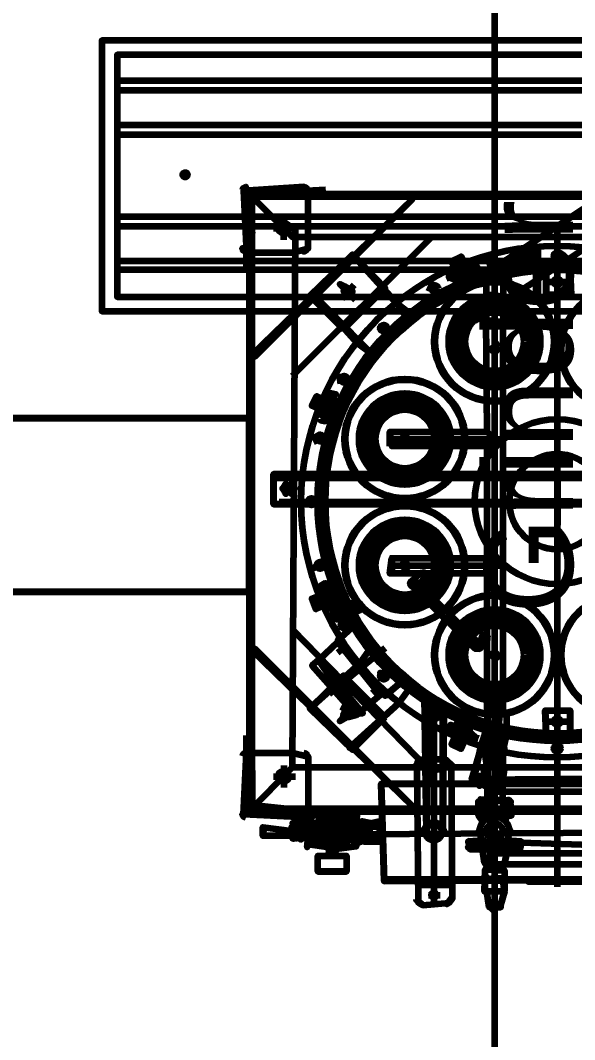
# Model space of a CAD drawing. Extents: x 0 to 1153, y 0 to 816.
# Drawn here: x 590.49 to 596.58, y 415.57 to 426.76 of the extents above; entities that cross this region are included whole.
import ezdxf

# ---------------------------------------------------------------- set-up
doc = ezdxf.new("R2010")
doc.units = 0
doc.header["$MEASUREMENT"] = 0
for name, color, linetype in [('EQUIPMENTS', 7, 'Continuous'), ('Hatch', 7, 'Continuous'), ('HVAC', 7, 'Continuous')]:
    doc.layers.add(name, color=color, linetype=linetype)
doc.styles.add('Arial', font='arial.ttf')

msp = doc.modelspace()

# ---------------------------------------------------------------- linework, layer by layer
at = {"layer": 'EQUIPMENTS', "color": 251, "linetype": 'Continuous', "lineweight": 211}
for p, q in [((597.694, 425.365), (595.281, 423.767)), ((598.339, 425.344), (595.482, 423.46)), ((594.773, 424.826), (594.794, 424.794)), ((593.386, 424.349), (593.386, 424.593)), ((596.392, 417.248), (596.392, 424.529)), ((593.482, 422.857), (595.006, 424.381)), ((594.159, 423.852), (594.021, 423.704)), ((596.508, 423.884), (596.286, 423.884)), ((595.651, 423.598), (595.768, 423.609)), ((594.053, 422.508), (594.053, 422.497)), ((594.011, 422.391), (594, 422.391)), ((595.81, 422.159), (594.54, 422.159)), ((594.55, 422.084), (594.55, 422.243)), ((596.392, 421.714), (596.392, 421.217)), ((596.646, 421.471), (596.149, 421.471)), ((594.55, 420.857), (595.619, 420.857)), ((595.81, 420.772), (594.54, 420.772)), ((594.053, 420.434), (594.053, 420.423)), ((593.746, 420.296), (593.736, 420.296)), ((593.884, 419.365), (594.498, 419.873)), ((593.979, 419.82), (594.074, 419.894)), ((594.36, 419.375), (594.445, 419.449)), ((595.355, 419.121), (595.365, 419.132)), ((596.508, 419.058), (596.286, 419.058)), ((595.715, 418.92), (595.683, 418.793)), ((595.778, 418.899), (595.789, 418.899)), ((595.588, 418.751), (595.588, 418.74)), ((593.386, 418.581), (593.386, 418.338)), ((593.513, 418.454), (593.27, 418.454)), ((594.773, 418.105), (594.794, 418.137)), ((595.651, 417.618), (597.143, 417.618)), ((595.598, 417.512), (595.598, 417.512)), ((594.455, 417.333), (598.308, 417.333)), ((594.847, 417.269), (595.238, 417.269)), ((595.101, 417.153), (594.974, 417.153))]:
    msp.add_line(p, q, dxfattribs=at)
for points in [[(592.931, 424.894), (592.938, 424.916), (592.959, 424.93), (592.968, 424.931)], [(593.651, 424.381), (593.651, 424.857), (593.609, 424.931), (592.942, 424.889), (592.974, 424.212), (593.482, 424.212), (593.651, 424.254)], [(593.482, 424.863), (593.474, 424.841), (593.456, 424.827), (593.445, 424.826)], [(593.603, 424.931), (593.625, 424.924), (593.638, 424.906), (593.64, 424.894)], [(599.747, 418.153), (599.719, 418.117), (599.713, 418.116), (599.757, 418.105), (593.037, 418.105), (593.037, 424.826), (599.757, 424.826)], [(593.037, 424.789), (593.044, 424.81), (593.065, 424.824), (593.074, 424.826)], [(593.037, 423.09), (594.794, 424.794), (593.069, 423.069), (594.794, 424.794)], [(592.968, 424.222), (592.946, 424.229), (592.933, 424.248), (592.931, 424.259)], [(593.64, 424.259), (593.633, 424.238), (593.612, 424.223), (593.603, 424.222)], [(594.042, 423.365), (594.498, 423.82), (594.138, 424.191), (593.672, 423.736)], [(595.482, 424.085), (595.514, 424.032), (595.503, 424.021), (595.404, 423.992), (595.406, 423.962), (595.391, 423.938), (595.364, 423.926), (595.342, 423.93), (595.356, 423.926), (595.408, 423.97), (595.387, 424.022), (595.477, 424.056)], [(595.762, 423.757), (595.784, 423.749), (595.797, 423.731), (595.799, 423.723)], [(580.57, 422.391), (580.57, 420.486), (593.005, 420.486), (580.57, 420.486), (593.005, 420.486), (593.005, 422.391), (580.57, 422.391), (593.005, 422.391)], [(593.788, 422.381), (593.788, 422.37), (593.841, 422.36)], [(594.836, 420.603), (594.843, 420.56), (594.826, 420.543), (594.801, 420.54), (594.782, 420.552), (594.773, 420.574), (594.778, 420.596), (594.796, 420.611), (594.821, 420.612), (594.879, 420.571), (594.933, 420.648), (594.929, 420.7), (594.879, 420.687), (594.782, 420.6), (594.794, 420.55), (595.484, 419.865), (595.535, 419.862), (595.621, 419.96), (595.617, 420.012), (595.566, 420.01), (595.535, 419.915)], [(594.011, 420.539), (594.053, 420.423), (593.736, 420.296), (593.693, 420.412)], [(593.915, 420.264), (593.947, 420.275), (593.99, 420.179), (593.99, 420.201), (593.958, 420.275)], [(595.471, 419.873), (595.466, 419.918), (595.484, 419.933), (595.509, 419.934), (595.528, 419.921), (595.535, 419.899), (595.528, 419.877), (595.509, 419.864), (595.471, 419.873)], [(593.037, 419.841), (594.794, 418.137), (593.069, 419.862), (594.794, 418.137)], [(594.212, 419.693), (594.349, 419.883), (594.212, 419.693), (593.672, 419.206)], [(594.498, 419.111), (594.042, 419.566), (593.672, 419.206), (594.138, 418.751)], [(594.646, 419.259), (594.783, 419.449), (594.646, 419.259), (594.106, 418.772)], [(592.931, 418.682), (592.938, 418.704), (592.957, 418.717), (592.968, 418.719)], [(593.603, 418.719), (593.625, 418.712), (593.638, 418.694), (593.64, 418.682)], [(593.074, 418.116), (593.052, 418.123), (593.038, 418.144), (593.037, 418.153)], [(592.968, 418.01), (592.946, 418.017), (592.932, 418.038), (592.931, 418.047)], [(593.64, 418.047), (593.633, 418.025), (593.612, 418.011), (593.603, 418.01)], [(595.683, 418.025), (595.694, 418.041), (595.705, 418.041), (595.715, 418.025)], [(593.153, 417.904), (593.153, 417.862), (593.164, 417.862), (593.153, 417.904)], [(593.831, 417.851), (593.873, 417.936), (593.958, 417.936), (594, 417.851), (593.958, 417.777), (593.873, 417.777)], [(594.318, 417.788), (594.318, 417.925), (594.328, 417.915), (594.318, 417.788)], [(594.198, 417.753), (594.197, 417.809), (594.236, 417.811), (594.242, 417.767)], [(595.541, 417.841), (595.525, 417.851), (595.525, 417.862), (595.541, 417.872)], [(595.857, 417.872), (595.873, 417.861), (595.872, 417.851), (595.857, 417.841)], [(595.424, 417.671), (595.414, 417.674), (595.408, 417.683), (595.408, 417.687)], [(595.594, 417.74), (595.575, 417.736), (595.568, 417.744), (595.572, 417.762)], [(595.826, 417.762), (595.829, 417.744), (595.822, 417.736), (595.803, 417.74)], [(595.598, 417.338), (595.601, 417.347), (595.609, 417.353), (595.614, 417.354)], [(595.783, 417.354), (595.793, 417.351), (595.799, 417.342), (595.799, 417.338)], [(596.699, 417.301), (596.074, 417.301), (596.074, 417.311), (596.699, 417.301)]]:
    msp.add_lwpolyline(points, close=True, dxfattribs=at)
for points in [[(593.841, 424.9), (593.005, 424.857), (599.789, 424.857), (599.784, 424.381), (599.747, 424.415), (599.757, 424.783), (599.345, 424.826), (599.789, 424.857), (598.953, 424.9)], [(599.302, 424.381), (593.482, 424.381), (593.005, 424.857), (593.005, 418.073), (593.482, 418.56), (599.302, 418.56)], [(592.974, 424.021), (592.974, 424.826), (593.45, 424.826), (592.974, 424.826), (593.037, 424.418), (593.003, 424.381), (593.037, 424.783), (592.974, 424.826)], [(593.482, 418.56), (593.513, 424.476), (593.27, 424.476)], [(594.31, 423.019), (594.361, 423.086), (594.415, 423.151), (594.47, 423.215), (594.528, 423.276), (594.47, 423.215), (594.415, 423.151), (594.361, 423.086), (594.31, 423.019), (594.361, 423.086), (594.191, 423.217), (593.704, 423.757), (594.212, 423.238), (594.361, 423.086), (594.467, 423.163), (594.522, 423.224), (594.58, 423.284), (594.64, 423.342), (594.702, 423.398), (594.765, 423.451), (594.863, 423.528), (594.804, 423.513), (594.625, 423.651), (594.138, 424.191), (594.625, 423.651), (594.765, 423.451), (594.702, 423.398), (594.64, 423.342), (594.588, 423.336), (594.529, 423.333), (594.479, 423.393), (594.429, 423.341)], [(595.281, 424.042), (595.281, 423.905), (595.281, 424.042), (595.293, 423.984), (595.244, 423.962), (595.196, 423.939), (595.281, 423.905), (595.344, 423.971), (595.397, 423.992), (595.365, 424.085), (595.482, 424.085), (595.471, 423.979), (595.42, 424.001), (595.367, 423.98), (595.315, 423.958), (595.291, 424.127), (595.334, 424.169), (595.471, 423.862), (595.365, 423.81), (595.228, 424.116), (595.334, 424.169)], [(596.322, 424.179), (596.374, 424.18), (596.426, 424.18), (596.445, 424.179)], [(595.624, 424.07), (595.683, 424.138), (595.683, 424.138), (595.683, 424.138), (595.715, 424.011)], [(595.27, 423.989), (595.196, 423.958), (595.217, 423.905)], [(595.81, 417.2), (595.588, 417.195), (595.598, 417.438), (595.81, 417.428), (595.81, 417.2), (595.789, 417.343), (595.598, 417.333), (595.588, 417.195), (595.81, 417.2), (595.757, 417.026), (595.651, 417.026), (595.704, 416.973), (595.704, 423.947)], [(596.54, 423.746), (596.53, 424), (596.54, 423.746), (596.265, 423.746), (596.265, 424), (596.265, 423.746)], [(594.043, 423.778), (594.052, 423.837), (594.127, 423.788), (594.115, 423.728), (594.043, 423.778), (594.043, 423.778), (594.129, 423.738), (594.138, 423.788), (594.052, 423.837), (594, 423.862), (594.169, 423.693)], [(594.979, 423.784), (595.016, 423.862), (595.016, 423.862), (595.016, 423.862), (595.08, 423.757)], [(595.609, 423.884), (595.609, 423.45), (595.799, 423.45), (595.799, 423.937)], [(595.736, 423.661), (595.704, 423.714), (595.736, 423.661), (595.635, 423.619), (595.799, 423.656), (595.765, 423.619), (595.598, 423.653), (595.736, 423.661), (595.799, 423.723), (595.641, 423.746), (595.598, 423.72)], [(594.588, 423.336), (594.649, 423.394), (594.713, 423.449), (594.778, 423.503), (594.845, 423.554)], [(595.63, 419.28), (595.619, 419.195), (595.619, 420.687), (595.704, 420.772), (595.619, 420.857), (595.619, 422.084), (594.572, 422.084), (594.55, 422.243), (595.619, 422.243), (595.609, 423.471), (595.789, 423.45), (595.789, 419.195), (595.619, 419.195), (595.619, 418.899), (595.63, 419.036), (595.545, 418.782), (595.461, 418.391), (597.354, 418.436), (595.45, 418.423), (595.556, 418.782), (595.619, 419.005), (595.619, 418.761), (595.619, 418.211), (595.577, 417.989), (595.545, 418.031), (595.545, 418.211), (595.863, 418.2), (595.82, 417.989), (595.789, 418.211), (595.789, 418.74), (595.789, 418.592), (595.768, 418.433), (595.778, 418.899), (595.746, 419.005), (595.768, 419.291), (595.63, 419.28), (595.619, 419.005), (595.641, 418.92), (595.619, 418.402), (595.619, 418.56), (595.588, 418.751), (595.81, 418.74), (595.588, 418.74), (595.619, 418.899), (595.681, 418.866), (595.75, 418.848)], [(595.746, 423.227), (595.704, 423.185), (595.704, 423.259)], [(594.013, 422.771), (594, 422.846), (594, 422.846), (594, 422.846), (594.117, 422.783)], [(593.693, 422.529), (593.746, 422.635), (594.053, 422.497), (594, 422.391), (593.693, 422.529), (593.736, 422.571), (594, 422.455)], [(593.873, 422.593), (593.905, 422.667), (593.958, 422.656), (593.873, 422.593), (593.93, 422.527), (593.873, 422.593), (593.905, 422.667), (593.873, 422.593), (593.93, 422.527), (593.922, 422.469), (593.884, 422.391), (593.788, 422.434), (593.884, 422.391), (593.882, 422.496), (593.873, 422.593), (593.968, 422.582), (593.873, 422.593), (593.895, 422.526), (593.873, 422.473), (593.788, 422.434), (593.788, 422.434), (593.778, 422.497), (593.884, 422.391), (593.884, 422.391), (593.788, 422.434)], [(593.759, 422.113), (593.725, 422.18), (593.785, 422.213), (593.725, 422.18), (593.852, 422.148)], [(594.762, 422.159), (594.72, 422.116), (594.72, 422.201)], [(595.619, 422.243), (595.704, 422.159), (595.619, 422.084)], [(601.25, 421.524), (601.26, 421.471), (600.117, 421.471), (593.333, 421.471)], [(593.683, 421.411), (593.683, 421.463), (593.683, 421.515), (593.683, 421.535)], [(593.885, 420.87), (593.87, 420.931), (593.857, 420.993), (593.846, 421.055), (593.857, 420.993), (593.87, 420.931), (593.885, 420.87), (593.9, 420.808), (593.924, 420.727), (593.963, 420.674), (593.944, 420.734), (593.926, 420.794), (593.885, 420.87), (593.87, 420.931), (593.87, 421.038), (593.87, 420.931), (593.885, 420.87), (593.852, 420.783), (593.725, 420.751), (593.768, 420.801), (593.792, 420.713)], [(595.619, 420.687), (594.55, 420.687), (594.572, 420.857), (594.572, 420.687)], [(594.762, 420.772), (594.72, 420.73), (594.72, 420.814)], [(593.943, 420.667), (593.924, 420.727), (593.9, 420.808), (593.906, 420.788)], [(594.879, 420.698), (594.939, 420.686), (594.939, 420.686)], [(594.117, 420.148), (594.042, 420.13), (593.99, 420.201), (593.937, 420.243), (593.917, 420.299), (593.894, 420.348), (593.898, 420.419), (593.876, 420.471), (593.841, 420.582), (593.778, 420.434), (593.862, 420.509), (593.788, 420.55), (593.841, 420.582), (593.831, 420.501), (593.893, 420.486), (593.936, 420.435), (593.893, 420.486), (593.841, 420.582), (593.788, 420.55)], [(594.095, 420.359), (594.032, 420.307), (594.095, 420.359), (594.064, 420.232), (594.106, 420.264), (594.095, 420.359), (594.18, 420.37), (594.032, 420.307), (594.222, 420.359), (593.926, 420.254), (594, 420.19), (594.053, 420.179), (593.968, 420.349), (593.82, 420.349), (593.93, 420.414), (593.968, 420.465), (593.736, 420.359)], [(593.937, 420.37), (593.924, 420.285), (593.873, 420.338)], [(594.159, 420.402), (594.222, 420.285), (594.148, 420.254), (594.064, 420.222), (594.021, 420.317), (594.064, 420.222), (594.222, 420.285), (594.106, 420.275), (594.064, 420.222), (593.99, 420.201), (593.927, 420.246), (593.967, 420.181), (593.958, 420.285), (594.021, 420.317), (594.064, 420.222)], [(593.979, 419.957), (594.201, 420.158), (593.979, 419.957), (594.498, 419.343), (594.72, 419.534), (594.638, 419.612), (594.579, 419.669), (594.521, 419.729), (594.465, 419.791), (594.411, 419.854), (594.359, 419.919), (594.296, 419.957), (594.36, 419.867), (594.414, 419.802), (594.469, 419.739), (594.527, 419.677), (594.586, 419.617), (594.648, 419.56), (594.72, 419.534), (594.498, 419.343)], [(593.482, 420.074), (594.974, 418.539), (595.101, 418.539)], [(594.078, 420.068), (594.052, 420.113), (594.052, 420.113)], [(594.011, 419.227), (594.18, 419.132), (593.767, 419.735), (593.697, 419.677), (594.18, 419.132), (594.095, 419.111), (594.129, 419.155), (594.254, 419.153), (593.767, 419.735), (594.18, 419.132), (594.445, 419.354), (593.979, 419.936), (594.445, 419.354), (593.979, 419.936), (593.767, 419.735)], [(595.567, 420.01), (595.627, 419.998), (595.627, 419.998)], [(595.746, 419.788), (595.704, 419.746), (595.704, 419.83)], [(594.521, 419.518), (594.479, 419.559), (594.443, 419.596), (594.479, 419.559), (594.529, 419.597), (594.445, 419.513)], [(595.228, 419.169), (595.172, 419.198), (595.116, 419.228), (595.061, 419.26), (595.007, 419.293), (594.954, 419.327), (594.878, 419.374), (594.81, 419.424), (594.731, 419.529), (594.81, 419.424), (594.81, 419.424), (594.81, 419.424), (594.744, 419.477), (594.679, 419.532), (594.744, 419.477), (594.81, 419.424), (594.878, 419.374)], [(595.037, 417.047), (595.036, 419.299), (595.09, 419.267), (595.143, 419.216), (595.133, 417.841), (595.133, 419.227), (595.036, 419.299), (594.966, 419.344), (594.953, 417.841), (594.931, 419.343), (594.91, 419.396), (595.036, 419.299), (595.126, 419.246), (595.181, 419.216), (595.238, 419.185), (595.181, 419.216), (595.237, 419.188), (595.172, 419.198), (595.116, 419.228), (595.016, 419.068), (595.029, 419.137), (595.091, 419.102)], [(594.095, 419.121), (594.036, 419.131), (594.075, 419.206), (594.134, 419.196), (594.074, 419.206), (594.095, 419.121), (594, 419.068), (594.169, 419.248)], [(595.768, 419.291), (595.768, 419.163), (595.831, 419.153), (595.831, 418.92), (595.789, 418.751), (595.588, 418.74), (595.81, 418.751), (595.789, 418.994), (595.619, 419.005), (595.588, 418.899), (595.778, 418.92), (595.831, 418.92), (595.588, 418.899), (595.577, 418.92)], [(595.577, 419.153), (595.63, 419.163), (595.588, 419.163)], [(596.254, 419.185), (596.265, 418.931), (596.254, 419.185), (596.53, 419.185), (596.53, 418.931), (596.53, 419.185)], [(595.27, 418.941), (595.196, 418.973), (595.217, 419.026), (595.316, 418.997), (595.27, 418.941), (595.196, 418.973), (595.27, 418.941), (595.335, 419.019), (595.391, 419.014), (595.405, 418.964), (595.487, 418.892), (595.437, 418.91), (595.374, 418.969), (595.322, 418.99), (595.281, 419.036), (595.27, 418.941), (595.359, 418.975), (595.412, 418.954), (595.457, 418.903), (595.429, 418.857), (595.447, 418.907), (595.482, 418.857), (595.365, 418.846), (595.407, 418.986), (595.387, 419.036), (595.291, 418.804), (595.334, 418.761), (595.471, 419.079), (595.365, 419.132), (595.228, 418.814), (595.334, 418.761)], [(593, 418.56), (593.037, 418.526), (593.037, 418.042), (592.974, 418.105), (592.974, 418.909)], [(595.482, 418.857), (595.503, 418.909), (595.503, 418.909)], [(595.619, 419.005), (595.778, 419.005), (595.789, 418.899), (595.778, 419.005), (595.778, 419.005)], [(598.699, 417.851), (593.64, 417.819), (593.482, 417.809), (593.153, 417.809), (593.153, 417.904), (593.471, 417.862), (593.746, 417.846), (593.793, 417.796), (593.841, 417.744), (593.841, 417.692), (593.788, 417.735), (593.746, 417.798), (593.746, 417.872), (593.767, 417.946), (593.81, 417.999), (593.884, 418.031), (593.947, 418.031), (594.021, 417.999), (594.064, 417.946), (594.085, 417.872), (594.085, 417.798), (594.042, 417.735), (593.947, 417.65), (593.852, 417.682), (593.651, 417.714), (593.609, 418.01), (592.942, 418.042), (592.974, 418.719), (593.482, 418.719), (593.651, 418.677), (593.651, 418.56), (593.651, 418.073), (593.651, 417.999), (593.64, 417.682), (593.651, 417.745), (593.64, 417.819), (593.714, 417.809), (593.704, 417.925), (593.64, 417.904), (593.471, 417.893), (593.524, 417.904), (593.566, 417.798), (593.482, 417.809), (593.566, 417.809), (593.64, 417.819), (593.714, 417.798), (593.746, 417.85), (593.752, 417.901), (593.64, 417.915), (593.577, 417.904), (593.524, 417.904), (593.479, 417.948), (593.569, 417.951), (593.568, 417.898), (593.517, 417.837), (593.493, 417.773), (593.568, 417.831), (593.567, 417.885), (593.568, 417.831), (593.567, 417.781), (593.524, 417.809), (593.481, 417.779), (593.479, 417.835), (593.524, 417.809), (593.524, 417.936), (593.489, 417.897), (593.567, 417.894), (593.569, 417.814), (593.64, 417.819), (593.651, 417.915), (593.672, 417.968), (593.755, 417.936), (593.749, 417.886), (593.793, 417.796), (593.824, 417.756), (593.868, 417.731), (593.921, 417.725), (593.947, 417.65), (593.978, 417.707), (593.932, 417.726), (593.98, 417.744), (594.017, 417.778), (594.042, 417.867), (594.028, 417.917), (594.005, 417.99), (593.91, 417.989), (593.993, 418.01), (594.038, 417.96), (594.077, 417.909), (594.039, 417.825), (594.073, 417.877), (594.18, 417.798), (594.191, 417.936), (594.244, 417.968), (594.455, 417.925), (594.423, 417.788), (594.265, 417.809), (594.455, 417.798), (594.265, 417.788), (594.254, 417.936), (594.423, 417.904), (594.265, 417.915), (594.201, 417.904), (594.117, 417.915), (594.074, 417.863), (594.051, 417.772), (594.073, 417.839), (594.059, 417.788), (594.024, 417.738), (594.066, 417.806), (594.053, 417.755), (594.011, 417.727), (593.947, 417.65), (593.86, 417.7), (593.809, 417.728), (593.766, 417.779), (593.845, 417.706), (593.947, 417.65), (593.842, 417.707), (593.769, 417.773), (593.749, 417.824), (593.769, 417.773), (593.817, 417.722), (593.878, 417.696), (593.947, 417.65), (593.896, 417.693), (593.841, 417.696), (593.793, 417.727), (593.769, 417.773), (593.75, 417.821), (593.714, 417.915), (593.758, 417.942), (593.837, 418.003), (593.926, 418.02), (593.991, 418.011), (594.037, 417.961), (594.063, 417.915), (594.031, 417.967), (593.981, 418.016), (594.032, 417.966), (594.06, 417.923), (594.095, 417.756), (594.011, 417.682), (593.947, 417.65), (593.947, 417.65), (593.958, 417.587)], [(596.452, 418.773), (596.4, 418.772), (596.348, 418.772), (596.328, 418.773)], [(594.836, 418.576), (594.883, 418.641), (594.883, 418.641)], [(595.159, 418.645), (595.238, 418.571), (595.159, 418.645), (594.905, 418.645), (594.853, 418.621), (594.847, 418.571), (594.86, 417.074), (594.91, 417.047), (595.2, 417.071), (595.238, 417.121), (595.226, 418.593)], [(593.944, 418.017), (593.876, 418.017), (593.814, 417.989), (593.768, 417.938), (593.814, 417.989), (593.876, 418.017), (593.944, 418.017), (594.011, 418.031), (594.117, 417.915), (594.117, 417.798), (594.18, 417.798), (594.265, 417.798), (594.318, 417.788), (594.244, 417.745), (594.159, 417.714), (594.191, 418.031), (594.127, 417.968), (594.127, 418.031), (594.159, 417.968), (594.18, 417.915), (594.18, 417.798), (594.191, 417.852), (594.199, 417.903), (594.191, 417.852), (594.127, 417.788), (594.117, 417.915), (594.159, 417.968), (594.18, 418.02), (593.64, 418.031), (593.672, 417.968), (593.704, 418.031), (593.651, 418.01), (593.577, 417.946), (593.492, 417.946), (593.482, 417.777), (593.471, 417.904), (593.524, 417.893), (593.524, 417.83), (593.471, 417.819), (593.524, 417.777), (593.482, 417.809), (593.482, 417.893), (593.566, 417.925), (593.64, 417.925), (593.714, 417.915), (593.82, 418.031), (593.037, 418.042), (593.005, 418.56), (593.037, 418.148), (593.45, 418.105), (593.005, 418.073), (599.789, 418.073)], [(595.588, 418.56), (595.81, 418.56), (595.789, 418.433), (595.545, 418.37), (595.535, 418.465), (595.535, 418.412), (595.588, 418.433), (595.577, 418.37), (595.588, 418.444), (595.524, 418.412), (595.577, 418.412), (595.588, 418.56), (595.619, 418.433), (595.789, 418.433), (595.81, 418.56)], [(595.577, 418.37), (595.532, 418.439), (595.577, 418.37), (595.532, 418.439), (595.577, 418.37), (595.577, 418.465), (595.577, 418.37), (595.577, 418.37)], [(594.455, 418.38), (594.487, 417.311), (598.339, 417.333), (598.339, 418.38), (594.455, 418.38), (594.487, 417.311), (594.455, 418.38), (598.286, 418.38), (598.286, 417.333), (598.339, 417.333), (598.339, 418.38)], [(595.651, 418.38), (595.455, 418.412), (595.455, 418.412)], [(597.143, 417.491), (595.651, 417.491), (595.651, 417.618), (595.662, 418.391), (595.651, 418.296), (597.143, 418.296), (597.133, 418.391)], [(595.746, 418.296), (595.746, 418.306), (595.662, 418.306)], [(595.524, 418.031), (595.524, 418.179), (595.842, 418.19)], [(595.572, 417.961), (595.524, 418.031), (595.884, 418.031), (595.873, 418.179), (595.821, 417.988), (595.803, 417.983)], [(593.482, 418.073), (593.482, 418.073), (593.005, 418.073)], [(594.127, 418.031), (594.127, 418.031), (594.127, 418.031)], [(593.524, 417.798), (593.577, 417.766), (593.619, 417.946)], [(593.82, 417.682), (593.714, 417.798), (593.704, 417.925), (593.714, 417.798), (593.714, 417.798), (593.64, 417.925), (593.704, 417.925)], [(594.198, 417.912), (594.197, 417.967), (594.198, 417.912), (594.243, 417.852), (594.242, 417.767), (594.18, 417.745), (594.18, 417.692), (593.884, 417.65), (593.958, 417.639), (593.884, 417.65), (593.873, 417.587)], [(594.117, 417.915), (594.117, 417.798), (594.117, 417.798)], [(594.455, 417.968), (594.254, 417.925), (594.328, 417.915), (594.254, 417.925), (594.265, 417.798), (594.18, 417.798), (594.18, 417.915), (594.127, 417.925), (594.18, 417.915), (594.197, 417.967), (594.254, 417.925), (594.265, 417.745), (594.455, 417.745)], [(594.921, 417.846), (594.933, 417.897), (594.933, 417.897), (595.014, 417.956), (595.067, 417.951), (595.137, 417.881), (595.137, 417.881), (595.143, 417.855)], [(593.651, 417.703), (593.714, 417.798)], [(595.577, 417.433), (595.641, 417.438), (595.598, 417.512), (595.794, 417.449), (595.588, 417.512), (595.566, 417.661), (595.577, 417.756), (595.408, 417.745), (595.429, 417.661), (595.979, 417.661), (595.99, 417.745), (595.831, 417.756), (595.842, 417.661), (595.81, 417.512), (595.768, 417.438), (595.794, 417.449)], [(595.408, 417.751), (595.63, 417.714), (595.41, 417.679), (595.461, 417.661), (595.461, 417.756)], [(595.715, 417.699), (595.651, 417.745), (597.101, 417.699), (597.101, 417.695), (597.101, 417.699)], [(595.974, 417.766), (595.984, 417.675), (595.778, 417.714), (595.984, 417.675), (595.984, 417.675)], [(593.757, 417.417), (593.757, 417.587), (594.074, 417.587), (594.074, 417.417), (593.757, 417.417), (594.074, 417.417)], [(593.884, 417.65), (593.884, 417.65), (593.884, 417.65)], [(595.81, 417.512), (595.81, 417.512), (595.81, 417.512)], [(595.228, 417.126), (595.176, 417.059), (595.176, 417.059)], [(595.641, 417.026), (595.768, 417.026), (595.641, 417.026), (595.614, 417.195), (595.577, 417.199)], [(594.905, 417.057), (594.84, 417.104), (594.84, 417.104)]]:
    msp.add_lwpolyline(points, dxfattribs=at)
for centre, radius in [((593.381, 424.482), 0.0582), ((596.387, 421.476), 2.81), ((596.387, 424.175), 0.037), ((596.387, 421.476), 2.63), ((596.387, 421.476), 2.588), ((595.688, 424.079), 0.037), ((596.387, 421.476), 2.556), ((596.387, 421.476), 2.556), ((596.387, 421.476), 2.545), ((595.043, 423.815), 0.037), ((595.699, 423.233), 0.661), ((595.699, 423.233), 0.651), ((596.387, 423.889), 0.037), ((595.699, 423.233), 0.503), ((597.085, 423.148), 0.661), ((597.085, 423.148), 0.651), ((595.699, 423.233), 0.471), ((595.699, 423.233), 0.46), ((595.699, 423.233), 0.45), ((595.699, 423.233), 0.418), ((595.699, 423.233), 0.386), ((595.699, 423.688), 0.0264), ((595.699, 423.667), 0.0159), ((595.699, 423.233), 0.323), ((594.482, 423.381), 0.037), ((595.318, 423.444), 0.0159), ((596.08, 423.444), 0.0159), ((595.699, 423.148), 0.0264), ((595.318, 423.011), 0.0159), ((596.08, 423.011), 0.0159), ((594.048, 422.82), 0.0371), ((594.714, 422.164), 0.661), ((594.714, 422.164), 0.651), ((595.699, 422.788), 0.0159), ((594.714, 422.164), 0.503), ((594.714, 422.164), 0.471), ((594.714, 422.164), 0.46), ((594.714, 422.164), 0.45), ((594.714, 422.608), 0.0159), ((594.714, 422.164), 0.418), ((594.714, 422.164), 0.386), ((594.334, 422.386), 0.0159), ((594.714, 422.164), 0.323), ((595.096, 422.386), 0.0159), ((596.387, 421.476), 0.905), ((593.783, 422.174), 0.0371), ((594.714, 422.164), 0.0265), ((594.714, 422.164), 0.0265), ((594.334, 421.952), 0.0159), ((595.096, 421.952), 0.0159), ((596.387, 421.476), 0.524), ((594.714, 421.73), 0.0159), ((593.688, 421.476), 0.0371), ((596.387, 421.476), 0.0159), ((596.387, 421.476), 0.0159), ((596.387, 421.476), 0.0159), ((596.387, 421.476), 0.0159), ((594.714, 420.777), 0.661), ((594.714, 420.777), 0.651), ((594.714, 420.777), 0.503), ((594.714, 420.777), 0.471), ((594.714, 420.777), 0.46), ((594.714, 420.777), 0.45), ((594.714, 420.777), 0.418), ((594.714, 420.777), 0.386), ((594.714, 421.211), 0.0159), ((594.714, 420.777), 0.323), ((594.334, 421), 0.0159), ((595.096, 421), 0.0159), ((593.783, 420.777), 0.037), ((594.714, 420.777), 0.0265), ((594.714, 420.777), 0.0265), ((594.334, 420.555), 0.0159), ((595.096, 420.555), 0.0159), ((595.699, 419.793), 0.661), ((595.699, 419.793), 0.651), ((597.085, 419.793), 0.661), ((597.085, 419.793), 0.651), ((594.005, 420.259), 0.0476), ((594.714, 420.344), 0.0159), ((595.699, 419.793), 0.503), ((595.699, 419.793), 0.471), ((595.699, 419.793), 0.46), ((594.048, 420.121), 0.037), ((595.699, 419.793), 0.45), ((595.699, 419.793), 0.418), ((595.699, 419.793), 0.386), ((595.699, 420.227), 0.0159), ((595.318, 420.015), 0.0159), ((595.699, 419.793), 0.323), ((596.08, 420.015), 0.0159), ((595.699, 419.793), 0.0264), ((595.699, 419.793), 0.0264), ((594.482, 419.56), 0.0371), ((595.318, 419.571), 0.0159), ((596.08, 419.571), 0.0159), ((595.699, 419.359), 0.0159), ((595.043, 419.126), 0.037), ((596.387, 419.063), 0.037), ((595.688, 418.862), 0.037), ((596.387, 418.767), 0.037), ((593.381, 418.46), 0.0582), ((595.032, 418.544), 0.0264), ((593.91, 417.856), 0.185), ((593.91, 417.856), 0.175), ((593.91, 417.856), 0.175), ((595.699, 417.856), 0.164), ((593.91, 417.856), 0.132), ((595.032, 417.846), 0.09), ((595.699, 417.856), 0.09), ((593.91, 417.856), 0.0371), ((593.91, 417.856), 0.0159), ((593.91, 417.856), 0.0159), ((595.032, 417.158), 0.0264)]:
    msp.add_circle(centre, radius, dxfattribs=at)
for p in [(593.958, 420.275), (593.958, 420.264), (594.032, 420.307), (593.99, 420.201), (594.064, 420.232), (595.535, 418.433), (595.535, 418.423), (595.535, 418.359), (595.588, 418.433), (595.588, 418.423), (595.588, 418.359), (595.524, 418.179), (595.545, 418.2), (595.852, 418.2), (595.873, 418.179), (593.704, 418.031), (594.127, 418.031), (593.492, 417.946), (593.492, 417.904), (593.492, 417.904), (593.513, 417.904), (593.513, 417.904), (593.524, 417.946), (593.524, 417.904), (593.524, 417.904), (593.492, 417.809), (593.492, 417.809), (593.513, 417.809), (593.513, 417.809), (593.524, 417.809), (593.524, 417.809), (595.598, 417.512), (595.81, 417.512), (593.757, 417.428), (594.074, 417.428)]:
    msp.add_point(p, dxfattribs=at)
at = {"layer": 'Hatch', "color": 5, "linetype": 'Continuous', "lineweight": 211}
for p, q in [((599.122, 426.096), (591.555, 426.096)), ((599.122, 425.99), (591.555, 425.99)), ((599.122, 425.609), (591.555, 425.609)), ((599.122, 425.503), (591.555, 425.503)), ((599.122, 424.603), (591.555, 424.603)), ((599.122, 424.498), (591.555, 424.498)), ((599.122, 424.116), (591.555, 424.116)), ((599.122, 424.021), (591.555, 424.021))]:
    msp.add_line(p, q, dxfattribs=at)
at = {"layer": 'Hatch', "color": 251, "linetype": 'Continuous', "lineweight": 211}
for p, q in [((597.694, 425.365), (595.281, 423.767)), ((598.339, 425.344), (595.482, 423.46)), ((594.773, 424.826), (594.794, 424.794)), ((593.386, 424.349), (593.386, 424.593)), ((596.392, 417.248), (596.392, 424.529)), ((593.482, 422.857), (595.006, 424.381)), ((594.159, 423.852), (594.021, 423.704)), ((596.508, 423.884), (596.286, 423.884)), ((595.651, 423.598), (595.768, 423.609)), ((594.053, 422.508), (594.053, 422.497)), ((594.011, 422.391), (594, 422.391)), ((595.81, 422.159), (594.54, 422.159)), ((594.55, 422.084), (594.55, 422.243)), ((596.392, 421.714), (596.392, 421.217)), ((596.646, 421.471), (596.149, 421.471)), ((594.55, 420.857), (595.619, 420.857)), ((595.81, 420.772), (594.54, 420.772)), ((594.053, 420.434), (594.053, 420.423)), ((593.746, 420.296), (593.736, 420.296)), ((593.884, 419.365), (594.498, 419.873)), ((593.979, 419.82), (594.074, 419.894)), ((594.36, 419.375), (594.445, 419.449)), ((595.355, 419.121), (595.365, 419.132)), ((596.508, 419.058), (596.286, 419.058)), ((595.715, 418.92), (595.683, 418.793)), ((595.778, 418.899), (595.789, 418.899)), ((595.588, 418.751), (595.588, 418.74)), ((593.386, 418.581), (593.386, 418.338)), ((593.513, 418.454), (593.27, 418.454)), ((594.773, 418.105), (594.794, 418.137)), ((595.651, 417.618), (597.143, 417.618)), ((595.598, 417.512), (595.598, 417.512)), ((594.455, 417.333), (598.308, 417.333)), ((594.847, 417.269), (595.238, 417.269)), ((595.101, 417.153), (594.974, 417.153))]:
    msp.add_line(p, q, dxfattribs=at)
at = {"layer": 'Hatch', "color": 5, "linetype": 'Continuous', "lineweight": 211}
for points in [[(599.281, 426.54), (591.386, 426.54), (591.386, 423.566), (599.281, 423.566)], [(599.122, 423.725), (599.122, 426.381), (591.555, 426.381), (591.555, 423.725)], [(592.328, 425.064), (592.31, 425.039), (592.293, 425.039), (592.279, 425.05), (592.275, 425.066), (592.281, 425.081), (592.295, 425.089), (592.312, 425.088), (592.325, 425.076), (592.328, 425.059), (592.319, 425.044), (592.304, 425.037), (592.288, 425.041), (592.276, 425.055), (592.276, 425.072), (592.288, 425.086), (592.304, 425.09), (592.319, 425.084), (592.328, 425.064)]]:
    msp.add_lwpolyline(points, close=True, dxfattribs=at)
at = {"layer": 'Hatch', "color": 251, "linetype": 'Continuous', "lineweight": 211}
for points in [[(592.931, 424.894), (592.938, 424.916), (592.959, 424.93), (592.968, 424.931)], [(593.651, 424.381), (593.651, 424.857), (593.609, 424.931), (592.942, 424.889), (592.974, 424.212), (593.482, 424.212), (593.651, 424.254)], [(593.482, 424.863), (593.474, 424.841), (593.456, 424.827), (593.445, 424.826)], [(593.603, 424.931), (593.625, 424.924), (593.638, 424.906), (593.64, 424.894)], [(599.747, 418.153), (599.719, 418.117), (599.713, 418.116), (599.757, 418.105), (593.037, 418.105), (593.037, 424.826), (599.757, 424.826)], [(593.037, 424.789), (593.044, 424.81), (593.065, 424.824), (593.074, 424.826)], [(593.037, 423.09), (594.794, 424.794), (593.069, 423.069), (594.794, 424.794)], [(592.968, 424.222), (592.946, 424.229), (592.933, 424.248), (592.931, 424.259)], [(593.64, 424.259), (593.633, 424.238), (593.612, 424.223), (593.603, 424.222)], [(594.042, 423.365), (594.498, 423.82), (594.138, 424.191), (593.672, 423.736)], [(595.482, 424.085), (595.514, 424.032), (595.503, 424.021), (595.404, 423.992), (595.406, 423.962), (595.391, 423.938), (595.364, 423.926), (595.342, 423.93), (595.356, 423.926), (595.408, 423.97), (595.387, 424.022), (595.477, 424.056)], [(595.762, 423.757), (595.784, 423.749), (595.797, 423.731), (595.799, 423.723)], [(580.57, 422.391), (580.57, 420.486), (593.005, 420.486), (580.57, 420.486), (593.005, 420.486), (593.005, 422.391), (580.57, 422.391), (593.005, 422.391)], [(593.788, 422.381), (593.788, 422.37), (593.841, 422.36)], [(594.836, 420.603), (594.843, 420.56), (594.826, 420.543), (594.801, 420.54), (594.782, 420.552), (594.773, 420.574), (594.778, 420.596), (594.796, 420.611), (594.821, 420.612), (594.879, 420.571), (594.933, 420.648), (594.929, 420.7), (594.879, 420.687), (594.782, 420.6), (594.794, 420.55), (595.484, 419.865), (595.535, 419.862), (595.621, 419.96), (595.617, 420.012), (595.566, 420.01), (595.535, 419.915)], [(594.011, 420.539), (594.053, 420.423), (593.736, 420.296), (593.693, 420.412)], [(593.915, 420.264), (593.947, 420.275), (593.99, 420.179), (593.99, 420.201), (593.958, 420.275)], [(595.471, 419.873), (595.466, 419.918), (595.484, 419.933), (595.509, 419.934), (595.528, 419.921), (595.535, 419.899), (595.528, 419.877), (595.509, 419.864), (595.471, 419.873)], [(593.037, 419.841), (594.794, 418.137), (593.069, 419.862), (594.794, 418.137)], [(594.212, 419.693), (594.349, 419.883), (594.212, 419.693), (593.672, 419.206)], [(594.498, 419.111), (594.042, 419.566), (593.672, 419.206), (594.138, 418.751)], [(594.646, 419.259), (594.783, 419.449), (594.646, 419.259), (594.106, 418.772)], [(592.931, 418.682), (592.938, 418.704), (592.957, 418.717), (592.968, 418.719)], [(593.603, 418.719), (593.625, 418.712), (593.638, 418.694), (593.64, 418.682)], [(593.074, 418.116), (593.052, 418.123), (593.038, 418.144), (593.037, 418.153)], [(592.968, 418.01), (592.946, 418.017), (592.932, 418.038), (592.931, 418.047)], [(593.64, 418.047), (593.633, 418.025), (593.612, 418.011), (593.603, 418.01)], [(595.683, 418.025), (595.694, 418.041), (595.705, 418.041), (595.715, 418.025)], [(593.153, 417.904), (593.153, 417.862), (593.164, 417.862), (593.153, 417.904)], [(593.831, 417.851), (593.873, 417.936), (593.958, 417.936), (594, 417.851), (593.958, 417.777), (593.873, 417.777)], [(594.318, 417.788), (594.318, 417.925), (594.328, 417.915), (594.318, 417.788)], [(594.198, 417.753), (594.197, 417.809), (594.236, 417.811), (594.242, 417.767)], [(595.541, 417.841), (595.525, 417.851), (595.525, 417.862), (595.541, 417.872)], [(595.857, 417.872), (595.873, 417.861), (595.872, 417.851), (595.857, 417.841)], [(595.424, 417.671), (595.414, 417.674), (595.408, 417.683), (595.408, 417.687)], [(595.594, 417.74), (595.575, 417.736), (595.568, 417.744), (595.572, 417.762)], [(595.826, 417.762), (595.829, 417.744), (595.822, 417.736), (595.803, 417.74)], [(595.598, 417.338), (595.601, 417.347), (595.609, 417.353), (595.614, 417.354)], [(595.783, 417.354), (595.793, 417.351), (595.799, 417.342), (595.799, 417.338)], [(596.699, 417.301), (596.074, 417.301), (596.074, 417.311), (596.699, 417.301)]]:
    msp.add_lwpolyline(points, close=True, dxfattribs=at)
for points in [[(593.841, 424.9), (593.005, 424.857), (599.789, 424.857), (599.784, 424.381), (599.747, 424.415), (599.757, 424.783), (599.345, 424.826), (599.789, 424.857), (598.953, 424.9)], [(599.302, 424.381), (593.482, 424.381), (593.005, 424.857), (593.005, 418.073), (593.482, 418.56), (599.302, 418.56)], [(592.974, 424.021), (592.974, 424.826), (593.45, 424.826), (592.974, 424.826), (593.037, 424.418), (593.003, 424.381), (593.037, 424.783), (592.974, 424.826)], [(593.482, 418.56), (593.513, 424.476), (593.27, 424.476)], [(594.31, 423.019), (594.361, 423.086), (594.415, 423.151), (594.47, 423.215), (594.528, 423.276), (594.47, 423.215), (594.415, 423.151), (594.361, 423.086), (594.31, 423.019), (594.361, 423.086), (594.191, 423.217), (593.704, 423.757), (594.212, 423.238), (594.361, 423.086), (594.467, 423.163), (594.522, 423.224), (594.58, 423.284), (594.64, 423.342), (594.702, 423.398), (594.765, 423.451), (594.863, 423.528), (594.804, 423.513), (594.625, 423.651), (594.138, 424.191), (594.625, 423.651), (594.765, 423.451), (594.702, 423.398), (594.64, 423.342), (594.588, 423.336), (594.529, 423.333), (594.479, 423.393), (594.429, 423.341)], [(595.281, 424.042), (595.281, 423.905), (595.281, 424.042), (595.293, 423.984), (595.244, 423.962), (595.196, 423.939), (595.281, 423.905), (595.344, 423.971), (595.397, 423.992), (595.365, 424.085), (595.482, 424.085), (595.471, 423.979), (595.42, 424.001), (595.367, 423.98), (595.315, 423.958), (595.291, 424.127), (595.334, 424.169), (595.471, 423.862), (595.365, 423.81), (595.228, 424.116), (595.334, 424.169)], [(596.322, 424.179), (596.374, 424.18), (596.426, 424.18), (596.445, 424.179)], [(595.624, 424.07), (595.683, 424.138), (595.683, 424.138), (595.683, 424.138), (595.715, 424.011)], [(595.27, 423.989), (595.196, 423.958), (595.217, 423.905)], [(595.81, 417.2), (595.588, 417.195), (595.598, 417.438), (595.81, 417.428), (595.81, 417.2), (595.789, 417.343), (595.598, 417.333), (595.588, 417.195), (595.81, 417.2), (595.757, 417.026), (595.651, 417.026), (595.704, 416.973), (595.704, 423.947)], [(596.54, 423.746), (596.53, 424), (596.54, 423.746), (596.265, 423.746), (596.265, 424), (596.265, 423.746)], [(594.043, 423.778), (594.052, 423.837), (594.127, 423.788), (594.115, 423.728), (594.043, 423.778), (594.043, 423.778), (594.129, 423.738), (594.138, 423.788), (594.052, 423.837), (594, 423.862), (594.169, 423.693)], [(594.979, 423.784), (595.016, 423.862), (595.016, 423.862), (595.016, 423.862), (595.08, 423.757)], [(595.609, 423.884), (595.609, 423.45), (595.799, 423.45), (595.799, 423.937)], [(595.736, 423.661), (595.704, 423.714), (595.736, 423.661), (595.635, 423.619), (595.799, 423.656), (595.765, 423.619), (595.598, 423.653), (595.736, 423.661), (595.799, 423.723), (595.641, 423.746), (595.598, 423.72)], [(594.588, 423.336), (594.649, 423.394), (594.713, 423.449), (594.778, 423.503), (594.845, 423.554)], [(595.63, 419.28), (595.619, 419.195), (595.619, 420.687), (595.704, 420.772), (595.619, 420.857), (595.619, 422.084), (594.572, 422.084), (594.55, 422.243), (595.619, 422.243), (595.609, 423.471), (595.789, 423.45), (595.789, 419.195), (595.619, 419.195), (595.619, 418.899), (595.63, 419.036), (595.545, 418.782), (595.461, 418.391), (597.354, 418.436), (595.45, 418.423), (595.556, 418.782), (595.619, 419.005), (595.619, 418.761), (595.619, 418.211), (595.577, 417.989), (595.545, 418.031), (595.545, 418.211), (595.863, 418.2), (595.82, 417.989), (595.789, 418.211), (595.789, 418.74), (595.789, 418.592), (595.768, 418.433), (595.778, 418.899), (595.746, 419.005), (595.768, 419.291), (595.63, 419.28), (595.619, 419.005), (595.641, 418.92), (595.619, 418.402), (595.619, 418.56), (595.588, 418.751), (595.81, 418.74), (595.588, 418.74), (595.619, 418.899), (595.681, 418.866), (595.75, 418.848)], [(595.746, 423.227), (595.704, 423.185), (595.704, 423.259)], [(594.013, 422.771), (594, 422.846), (594, 422.846), (594, 422.846), (594.117, 422.783)], [(593.693, 422.529), (593.746, 422.635), (594.053, 422.497), (594, 422.391), (593.693, 422.529), (593.736, 422.571), (594, 422.455)], [(593.873, 422.593), (593.905, 422.667), (593.958, 422.656), (593.873, 422.593), (593.93, 422.527), (593.873, 422.593), (593.905, 422.667), (593.873, 422.593), (593.93, 422.527), (593.922, 422.469), (593.884, 422.391), (593.788, 422.434), (593.884, 422.391), (593.882, 422.496), (593.873, 422.593), (593.968, 422.582), (593.873, 422.593), (593.895, 422.526), (593.873, 422.473), (593.788, 422.434), (593.788, 422.434), (593.778, 422.497), (593.884, 422.391), (593.884, 422.391), (593.788, 422.434)], [(593.759, 422.113), (593.725, 422.18), (593.785, 422.213), (593.725, 422.18), (593.852, 422.148)], [(594.762, 422.159), (594.72, 422.116), (594.72, 422.201)], [(595.619, 422.243), (595.704, 422.159), (595.619, 422.084)], [(601.25, 421.524), (601.26, 421.471), (600.117, 421.471), (593.333, 421.471)], [(593.683, 421.411), (593.683, 421.463), (593.683, 421.515), (593.683, 421.535)], [(593.885, 420.87), (593.87, 420.931), (593.857, 420.993), (593.846, 421.055), (593.857, 420.993), (593.87, 420.931), (593.885, 420.87), (593.9, 420.808), (593.924, 420.727), (593.963, 420.674), (593.944, 420.734), (593.926, 420.794), (593.885, 420.87), (593.87, 420.931), (593.87, 421.038), (593.87, 420.931), (593.885, 420.87), (593.852, 420.783), (593.725, 420.751), (593.768, 420.801), (593.792, 420.713)], [(595.619, 420.687), (594.55, 420.687), (594.572, 420.857), (594.572, 420.687)], [(594.762, 420.772), (594.72, 420.73), (594.72, 420.814)], [(593.943, 420.667), (593.924, 420.727), (593.9, 420.808), (593.906, 420.788)], [(594.879, 420.698), (594.939, 420.686), (594.939, 420.686)], [(594.117, 420.148), (594.042, 420.13), (593.99, 420.201), (593.937, 420.243), (593.917, 420.299), (593.894, 420.348), (593.898, 420.419), (593.876, 420.471), (593.841, 420.582), (593.778, 420.434), (593.862, 420.509), (593.788, 420.55), (593.841, 420.582), (593.831, 420.501), (593.893, 420.486), (593.936, 420.435), (593.893, 420.486), (593.841, 420.582), (593.788, 420.55)], [(594.095, 420.359), (594.032, 420.307), (594.095, 420.359), (594.064, 420.232), (594.106, 420.264), (594.095, 420.359), (594.18, 420.37), (594.032, 420.307), (594.222, 420.359), (593.926, 420.254), (594, 420.19), (594.053, 420.179), (593.968, 420.349), (593.82, 420.349), (593.93, 420.414), (593.968, 420.465), (593.736, 420.359)], [(593.937, 420.37), (593.924, 420.285), (593.873, 420.338)], [(594.159, 420.402), (594.222, 420.285), (594.148, 420.254), (594.064, 420.222), (594.021, 420.317), (594.064, 420.222), (594.222, 420.285), (594.106, 420.275), (594.064, 420.222), (593.99, 420.201), (593.927, 420.246), (593.967, 420.181), (593.958, 420.285), (594.021, 420.317), (594.064, 420.222)], [(593.979, 419.957), (594.201, 420.158), (593.979, 419.957), (594.498, 419.343), (594.72, 419.534), (594.638, 419.612), (594.579, 419.669), (594.521, 419.729), (594.465, 419.791), (594.411, 419.854), (594.359, 419.919), (594.296, 419.957), (594.36, 419.867), (594.414, 419.802), (594.469, 419.739), (594.527, 419.677), (594.586, 419.617), (594.648, 419.56), (594.72, 419.534), (594.498, 419.343)], [(593.482, 420.074), (594.974, 418.539), (595.101, 418.539)], [(594.078, 420.068), (594.052, 420.113), (594.052, 420.113)], [(594.011, 419.227), (594.18, 419.132), (593.767, 419.735), (593.697, 419.677), (594.18, 419.132), (594.095, 419.111), (594.129, 419.155), (594.254, 419.153), (593.767, 419.735), (594.18, 419.132), (594.445, 419.354), (593.979, 419.936), (594.445, 419.354), (593.979, 419.936), (593.767, 419.735)], [(595.567, 420.01), (595.627, 419.998), (595.627, 419.998)], [(595.746, 419.788), (595.704, 419.746), (595.704, 419.83)], [(594.521, 419.518), (594.479, 419.559), (594.443, 419.596), (594.479, 419.559), (594.529, 419.597), (594.445, 419.513)], [(595.228, 419.169), (595.172, 419.198), (595.116, 419.228), (595.061, 419.26), (595.007, 419.293), (594.954, 419.327), (594.878, 419.374), (594.81, 419.424), (594.731, 419.529), (594.81, 419.424), (594.81, 419.424), (594.81, 419.424), (594.744, 419.477), (594.679, 419.532), (594.744, 419.477), (594.81, 419.424), (594.878, 419.374)], [(595.037, 417.047), (595.036, 419.299), (595.09, 419.267), (595.143, 419.216), (595.133, 417.841), (595.133, 419.227), (595.036, 419.299), (594.966, 419.344), (594.953, 417.841), (594.931, 419.343), (594.91, 419.396), (595.036, 419.299), (595.126, 419.246), (595.181, 419.216), (595.238, 419.185), (595.181, 419.216), (595.237, 419.188), (595.172, 419.198), (595.116, 419.228), (595.016, 419.068), (595.029, 419.137), (595.091, 419.102)], [(594.095, 419.121), (594.036, 419.131), (594.075, 419.206), (594.134, 419.196), (594.074, 419.206), (594.095, 419.121), (594, 419.068), (594.169, 419.248)], [(595.768, 419.291), (595.768, 419.163), (595.831, 419.153), (595.831, 418.92), (595.789, 418.751), (595.588, 418.74), (595.81, 418.751), (595.789, 418.994), (595.619, 419.005), (595.588, 418.899), (595.778, 418.92), (595.831, 418.92), (595.588, 418.899), (595.577, 418.92)], [(595.577, 419.153), (595.63, 419.163), (595.588, 419.163)], [(596.254, 419.185), (596.265, 418.931), (596.254, 419.185), (596.53, 419.185), (596.53, 418.931), (596.53, 419.185)], [(595.27, 418.941), (595.196, 418.973), (595.217, 419.026), (595.316, 418.997), (595.27, 418.941), (595.196, 418.973), (595.27, 418.941), (595.335, 419.019), (595.391, 419.014), (595.405, 418.964), (595.487, 418.892), (595.437, 418.91), (595.374, 418.969), (595.322, 418.99), (595.281, 419.036), (595.27, 418.941), (595.359, 418.975), (595.412, 418.954), (595.457, 418.903), (595.429, 418.857), (595.447, 418.907), (595.482, 418.857), (595.365, 418.846), (595.407, 418.986), (595.387, 419.036), (595.291, 418.804), (595.334, 418.761), (595.471, 419.079), (595.365, 419.132), (595.228, 418.814), (595.334, 418.761)], [(593, 418.56), (593.037, 418.526), (593.037, 418.042), (592.974, 418.105), (592.974, 418.909)], [(595.482, 418.857), (595.503, 418.909), (595.503, 418.909)], [(595.619, 419.005), (595.778, 419.005), (595.789, 418.899), (595.778, 419.005), (595.778, 419.005)], [(598.699, 417.851), (593.64, 417.819), (593.482, 417.809), (593.153, 417.809), (593.153, 417.904), (593.471, 417.862), (593.746, 417.846), (593.793, 417.796), (593.841, 417.744), (593.841, 417.692), (593.788, 417.735), (593.746, 417.798), (593.746, 417.872), (593.767, 417.946), (593.81, 417.999), (593.884, 418.031), (593.947, 418.031), (594.021, 417.999), (594.064, 417.946), (594.085, 417.872), (594.085, 417.798), (594.042, 417.735), (593.947, 417.65), (593.852, 417.682), (593.651, 417.714), (593.609, 418.01), (592.942, 418.042), (592.974, 418.719), (593.482, 418.719), (593.651, 418.677), (593.651, 418.56), (593.651, 418.073), (593.651, 417.999), (593.64, 417.682), (593.651, 417.745), (593.64, 417.819), (593.714, 417.809), (593.704, 417.925), (593.64, 417.904), (593.471, 417.893), (593.524, 417.904), (593.566, 417.798), (593.482, 417.809), (593.566, 417.809), (593.64, 417.819), (593.714, 417.798), (593.746, 417.85), (593.752, 417.901), (593.64, 417.915), (593.577, 417.904), (593.524, 417.904), (593.479, 417.948), (593.569, 417.951), (593.568, 417.898), (593.517, 417.837), (593.493, 417.773), (593.568, 417.831), (593.567, 417.885), (593.568, 417.831), (593.567, 417.781), (593.524, 417.809), (593.481, 417.779), (593.479, 417.835), (593.524, 417.809), (593.524, 417.936), (593.489, 417.897), (593.567, 417.894), (593.569, 417.814), (593.64, 417.819), (593.651, 417.915), (593.672, 417.968), (593.755, 417.936), (593.749, 417.886), (593.793, 417.796), (593.824, 417.756), (593.868, 417.731), (593.921, 417.725), (593.947, 417.65), (593.978, 417.707), (593.932, 417.726), (593.98, 417.744), (594.017, 417.778), (594.042, 417.867), (594.028, 417.917), (594.005, 417.99), (593.91, 417.989), (593.993, 418.01), (594.038, 417.96), (594.077, 417.909), (594.039, 417.825), (594.073, 417.877), (594.18, 417.798), (594.191, 417.936), (594.244, 417.968), (594.455, 417.925), (594.423, 417.788), (594.265, 417.809), (594.455, 417.798), (594.265, 417.788), (594.254, 417.936), (594.423, 417.904), (594.265, 417.915), (594.201, 417.904), (594.117, 417.915), (594.074, 417.863), (594.051, 417.772), (594.073, 417.839), (594.059, 417.788), (594.024, 417.738), (594.066, 417.806), (594.053, 417.755), (594.011, 417.727), (593.947, 417.65), (593.86, 417.7), (593.809, 417.728), (593.766, 417.779), (593.845, 417.706), (593.947, 417.65), (593.842, 417.707), (593.769, 417.773), (593.749, 417.824), (593.769, 417.773), (593.817, 417.722), (593.878, 417.696), (593.947, 417.65), (593.896, 417.693), (593.841, 417.696), (593.793, 417.727), (593.769, 417.773), (593.75, 417.821), (593.714, 417.915), (593.758, 417.942), (593.837, 418.003), (593.926, 418.02), (593.991, 418.011), (594.037, 417.961), (594.063, 417.915), (594.031, 417.967), (593.981, 418.016), (594.032, 417.966), (594.06, 417.923), (594.095, 417.756), (594.011, 417.682), (593.947, 417.65), (593.947, 417.65), (593.958, 417.587)], [(596.452, 418.773), (596.4, 418.772), (596.348, 418.772), (596.328, 418.773)], [(594.836, 418.576), (594.883, 418.641), (594.883, 418.641)], [(595.159, 418.645), (595.238, 418.571), (595.159, 418.645), (594.905, 418.645), (594.853, 418.621), (594.847, 418.571), (594.86, 417.074), (594.91, 417.047), (595.2, 417.071), (595.238, 417.121), (595.226, 418.593)], [(593.944, 418.017), (593.876, 418.017), (593.814, 417.989), (593.768, 417.938), (593.814, 417.989), (593.876, 418.017), (593.944, 418.017), (594.011, 418.031), (594.117, 417.915), (594.117, 417.798), (594.18, 417.798), (594.265, 417.798), (594.318, 417.788), (594.244, 417.745), (594.159, 417.714), (594.191, 418.031), (594.127, 417.968), (594.127, 418.031), (594.159, 417.968), (594.18, 417.915), (594.18, 417.798), (594.191, 417.852), (594.199, 417.903), (594.191, 417.852), (594.127, 417.788), (594.117, 417.915), (594.159, 417.968), (594.18, 418.02), (593.64, 418.031), (593.672, 417.968), (593.704, 418.031), (593.651, 418.01), (593.577, 417.946), (593.492, 417.946), (593.482, 417.777), (593.471, 417.904), (593.524, 417.893), (593.524, 417.83), (593.471, 417.819), (593.524, 417.777), (593.482, 417.809), (593.482, 417.893), (593.566, 417.925), (593.64, 417.925), (593.714, 417.915), (593.82, 418.031), (593.037, 418.042), (593.005, 418.56), (593.037, 418.148), (593.45, 418.105), (593.005, 418.073), (599.789, 418.073)], [(595.588, 418.56), (595.81, 418.56), (595.789, 418.433), (595.545, 418.37), (595.535, 418.465), (595.535, 418.412), (595.588, 418.433), (595.577, 418.37), (595.588, 418.444), (595.524, 418.412), (595.577, 418.412), (595.588, 418.56), (595.619, 418.433), (595.789, 418.433), (595.81, 418.56)], [(595.577, 418.37), (595.532, 418.439), (595.577, 418.37), (595.532, 418.439), (595.577, 418.37), (595.577, 418.465), (595.577, 418.37), (595.577, 418.37)], [(594.455, 418.38), (594.487, 417.311), (598.339, 417.333), (598.339, 418.38), (594.455, 418.38), (594.487, 417.311), (594.455, 418.38), (598.286, 418.38), (598.286, 417.333), (598.339, 417.333), (598.339, 418.38)], [(595.651, 418.38), (595.455, 418.412), (595.455, 418.412)], [(597.143, 417.491), (595.651, 417.491), (595.651, 417.618), (595.662, 418.391), (595.651, 418.296), (597.143, 418.296), (597.133, 418.391)], [(595.746, 418.296), (595.746, 418.306), (595.662, 418.306)], [(595.524, 418.031), (595.524, 418.179), (595.842, 418.19)], [(595.572, 417.961), (595.524, 418.031), (595.884, 418.031), (595.873, 418.179), (595.821, 417.988), (595.803, 417.983)], [(593.482, 418.073), (593.482, 418.073), (593.005, 418.073)], [(594.127, 418.031), (594.127, 418.031), (594.127, 418.031)], [(593.524, 417.798), (593.577, 417.766), (593.619, 417.946)], [(593.82, 417.682), (593.714, 417.798), (593.704, 417.925), (593.714, 417.798), (593.714, 417.798), (593.64, 417.925), (593.704, 417.925)], [(594.198, 417.912), (594.197, 417.967), (594.198, 417.912), (594.243, 417.852), (594.242, 417.767), (594.18, 417.745), (594.18, 417.692), (593.884, 417.65), (593.958, 417.639), (593.884, 417.65), (593.873, 417.587)], [(594.117, 417.915), (594.117, 417.798), (594.117, 417.798)], [(594.455, 417.968), (594.254, 417.925), (594.328, 417.915), (594.254, 417.925), (594.265, 417.798), (594.18, 417.798), (594.18, 417.915), (594.127, 417.925), (594.18, 417.915), (594.197, 417.967), (594.254, 417.925), (594.265, 417.745), (594.455, 417.745)], [(594.921, 417.846), (594.933, 417.897), (594.933, 417.897), (595.014, 417.956), (595.067, 417.951), (595.137, 417.881), (595.137, 417.881), (595.143, 417.855)], [(593.651, 417.703), (593.714, 417.798)], [(595.577, 417.433), (595.641, 417.438), (595.598, 417.512), (595.794, 417.449), (595.588, 417.512), (595.566, 417.661), (595.577, 417.756), (595.408, 417.745), (595.429, 417.661), (595.979, 417.661), (595.99, 417.745), (595.831, 417.756), (595.842, 417.661), (595.81, 417.512), (595.768, 417.438), (595.794, 417.449)], [(595.408, 417.751), (595.63, 417.714), (595.41, 417.679), (595.461, 417.661), (595.461, 417.756)], [(595.715, 417.699), (595.651, 417.745), (597.101, 417.699), (597.101, 417.695), (597.101, 417.699)], [(595.974, 417.766), (595.984, 417.675), (595.778, 417.714), (595.984, 417.675), (595.984, 417.675)], [(593.757, 417.417), (593.757, 417.587), (594.074, 417.587), (594.074, 417.417), (593.757, 417.417), (594.074, 417.417)], [(593.884, 417.65), (593.884, 417.65), (593.884, 417.65)], [(595.81, 417.512), (595.81, 417.512), (595.81, 417.512)], [(595.228, 417.126), (595.176, 417.059), (595.176, 417.059)], [(595.641, 417.026), (595.768, 417.026), (595.641, 417.026), (595.614, 417.195), (595.577, 417.199)], [(594.905, 417.057), (594.84, 417.104), (594.84, 417.104)]]:
    msp.add_lwpolyline(points, dxfattribs=at)
for centre, radius in [((593.381, 424.482), 0.0582), ((596.387, 421.476), 2.81), ((596.387, 424.175), 0.037), ((596.387, 421.476), 2.63), ((596.387, 421.476), 2.588), ((595.688, 424.079), 0.037), ((596.387, 421.476), 2.556), ((596.387, 421.476), 2.556), ((596.387, 421.476), 2.545), ((595.043, 423.815), 0.037), ((595.699, 423.233), 0.661), ((595.699, 423.233), 0.651), ((596.387, 423.889), 0.037), ((595.699, 423.233), 0.503), ((597.085, 423.148), 0.661), ((597.085, 423.148), 0.651), ((595.699, 423.233), 0.471), ((595.699, 423.233), 0.46), ((595.699, 423.233), 0.45), ((595.699, 423.233), 0.418), ((595.699, 423.233), 0.386), ((595.699, 423.688), 0.0264), ((595.699, 423.667), 0.0159), ((595.699, 423.233), 0.323), ((594.482, 423.381), 0.037), ((595.318, 423.444), 0.0159), ((596.08, 423.444), 0.0159), ((595.699, 423.148), 0.0264), ((595.318, 423.011), 0.0159), ((596.08, 423.011), 0.0159), ((594.048, 422.82), 0.0371), ((594.714, 422.164), 0.661), ((594.714, 422.164), 0.651), ((595.699, 422.788), 0.0159), ((594.714, 422.164), 0.503), ((594.714, 422.164), 0.471), ((594.714, 422.164), 0.46), ((594.714, 422.164), 0.45), ((594.714, 422.608), 0.0159), ((594.714, 422.164), 0.418), ((594.714, 422.164), 0.386), ((594.334, 422.386), 0.0159), ((594.714, 422.164), 0.323), ((595.096, 422.386), 0.0159), ((596.387, 421.476), 0.905), ((593.783, 422.174), 0.0371), ((594.714, 422.164), 0.0265), ((594.714, 422.164), 0.0265), ((594.334, 421.952), 0.0159), ((595.096, 421.952), 0.0159), ((596.387, 421.476), 0.524), ((594.714, 421.73), 0.0159), ((593.688, 421.476), 0.0371), ((596.387, 421.476), 0.0159), ((596.387, 421.476), 0.0159), ((596.387, 421.476), 0.0159), ((596.387, 421.476), 0.0159), ((594.714, 420.777), 0.661), ((594.714, 420.777), 0.651), ((594.714, 420.777), 0.503), ((594.714, 420.777), 0.471), ((594.714, 420.777), 0.46), ((594.714, 420.777), 0.45), ((594.714, 420.777), 0.418), ((594.714, 420.777), 0.386), ((594.714, 421.211), 0.0159), ((594.714, 420.777), 0.323), ((594.334, 421), 0.0159), ((595.096, 421), 0.0159), ((593.783, 420.777), 0.037), ((594.714, 420.777), 0.0265), ((594.714, 420.777), 0.0265), ((594.334, 420.555), 0.0159), ((595.096, 420.555), 0.0159), ((595.699, 419.793), 0.661), ((595.699, 419.793), 0.651), ((597.085, 419.793), 0.661), ((597.085, 419.793), 0.651), ((594.005, 420.259), 0.0476), ((594.714, 420.344), 0.0159), ((595.699, 419.793), 0.503), ((595.699, 419.793), 0.471), ((595.699, 419.793), 0.46), ((594.048, 420.121), 0.037), ((595.699, 419.793), 0.45), ((595.699, 419.793), 0.418), ((595.699, 419.793), 0.386), ((595.699, 420.227), 0.0159), ((595.318, 420.015), 0.0159), ((595.699, 419.793), 0.323), ((596.08, 420.015), 0.0159), ((595.699, 419.793), 0.0264), ((595.699, 419.793), 0.0264), ((594.482, 419.56), 0.0371), ((595.318, 419.571), 0.0159), ((596.08, 419.571), 0.0159), ((595.699, 419.359), 0.0159), ((595.043, 419.126), 0.037), ((596.387, 419.063), 0.037), ((595.688, 418.862), 0.037), ((596.387, 418.767), 0.037), ((593.381, 418.46), 0.0582), ((595.032, 418.544), 0.0264), ((593.91, 417.856), 0.185), ((593.91, 417.856), 0.175), ((593.91, 417.856), 0.175), ((595.699, 417.856), 0.164), ((593.91, 417.856), 0.132), ((595.032, 417.846), 0.09), ((595.699, 417.856), 0.09), ((593.91, 417.856), 0.0371), ((593.91, 417.856), 0.0159), ((593.91, 417.856), 0.0159), ((595.032, 417.158), 0.0264)]:
    msp.add_circle(centre, radius, dxfattribs=at)
for p in [(593.958, 420.275), (593.958, 420.264), (594.032, 420.307), (593.99, 420.201), (594.064, 420.232), (595.535, 418.433), (595.535, 418.423), (595.535, 418.359), (595.588, 418.433), (595.588, 418.423), (595.588, 418.359), (595.524, 418.179), (595.545, 418.2), (595.852, 418.2), (595.873, 418.179), (593.704, 418.031), (594.127, 418.031), (593.492, 417.946), (593.492, 417.904), (593.492, 417.904), (593.513, 417.904), (593.513, 417.904), (593.524, 417.946), (593.524, 417.904), (593.524, 417.904), (593.492, 417.809), (593.492, 417.809), (593.513, 417.809), (593.513, 417.809), (593.524, 417.809), (593.524, 417.809), (595.598, 417.512), (595.81, 417.512), (593.757, 417.428), (594.074, 417.428)]:
    msp.add_point(p, dxfattribs=at)
at = {"layer": 'HVAC', "color": 6, "linetype": 'Continuous', "lineweight": 211}
msp.add_lwpolyline([(588.592, 412.697), (594.73, 412.697), (594.868, 412.708), (595.196, 412.813), (595.461, 413.036), (595.641, 413.332), (595.704, 413.671), (598.932, 413.671, -0.414906), (594.73, 409.459, 0.414906), (598.932, 413.671), (595.704, 413.671), (595.704, 463.296), (598.932, 463.296), (598.932, 413.671, -0.414906), (594.73, 409.459), (588.592, 409.459)], format="xyb", dxfattribs=at)
msp.add_lwpolyline([(601.356, 421.735), (593.27, 421.735), (601.356, 421.778), (601.356, 421.45), (601.356, 421.778), (593.27, 421.778), (593.27, 421.45), (593.27, 421.778)], close=True, dxfattribs=at)
for points in [[(593.407, 421.672), (593.468, 421.61), (593.376, 421.619), (593.407, 421.672), (593.468, 421.61), (593.376, 421.619), (593.407, 421.672), (593.468, 421.61), (593.407, 421.566), (593.468, 421.61), (593.407, 421.672), (593.376, 421.619), (593.407, 421.566), (593.468, 421.61), (593.407, 421.672), (593.376, 421.619), (593.407, 421.566), (593.468, 421.61), (593.407, 421.672), (593.376, 421.619), (593.407, 421.566), (593.468, 421.61), (593.407, 421.672), (593.376, 421.619), (593.407, 421.566), (593.468, 421.61), (593.407, 421.672), (593.376, 421.619), (593.407, 421.566), (593.468, 421.61), (593.407, 421.672), (593.376, 421.619), (593.407, 421.566), (593.468, 421.61), (593.407, 421.672), (593.376, 421.619)], [(593.27, 421.45), (601.356, 421.45), (593.27, 421.45)]]:
    msp.add_lwpolyline(points, dxfattribs=at)
for p in [(593.376, 421.619), (593.376, 421.619), (593.376, 421.619), (593.471, 421.672), (593.471, 421.672), (593.471, 421.672), (593.503, 421.619), (593.503, 421.619), (593.503, 421.619), (593.407, 421.566), (593.407, 421.566), (593.407, 421.566), (593.471, 421.566), (593.471, 421.566), (593.471, 421.566)]:
    msp.add_point(p, dxfattribs=at)

# ---------------------------------------------------------------- texts
at = {"layer": 'Hatch', "color": 251, "linetype": 'Continuous', "lineweight": 211, "style": 'Arial'}
msp.add_text('Grinder', height=0.9757, rotation=90, dxfattribs=at).set_placement((596.561, 420.243))

doc.saveas('drawing.dxf')
